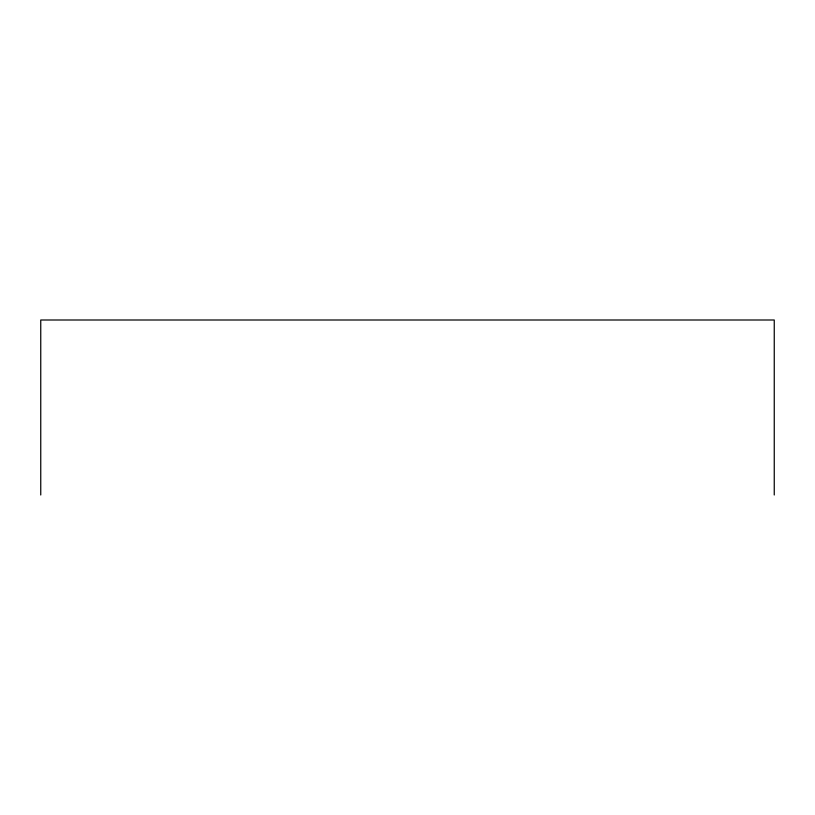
<?xml version="1.0" encoding="UTF-8"?>
<svg xmlns="http://www.w3.org/2000/svg" width="815" height="815" viewBox="0 0 815 815"><rect width="100%" height="100%" fill="white"/><g stroke="black" fill="none" stroke-linecap="round" stroke-linejoin="round"><path stroke-width="1.22" d="M774.25 495L774.25 320L40.75 320L40.75 495"/></g></svg>
